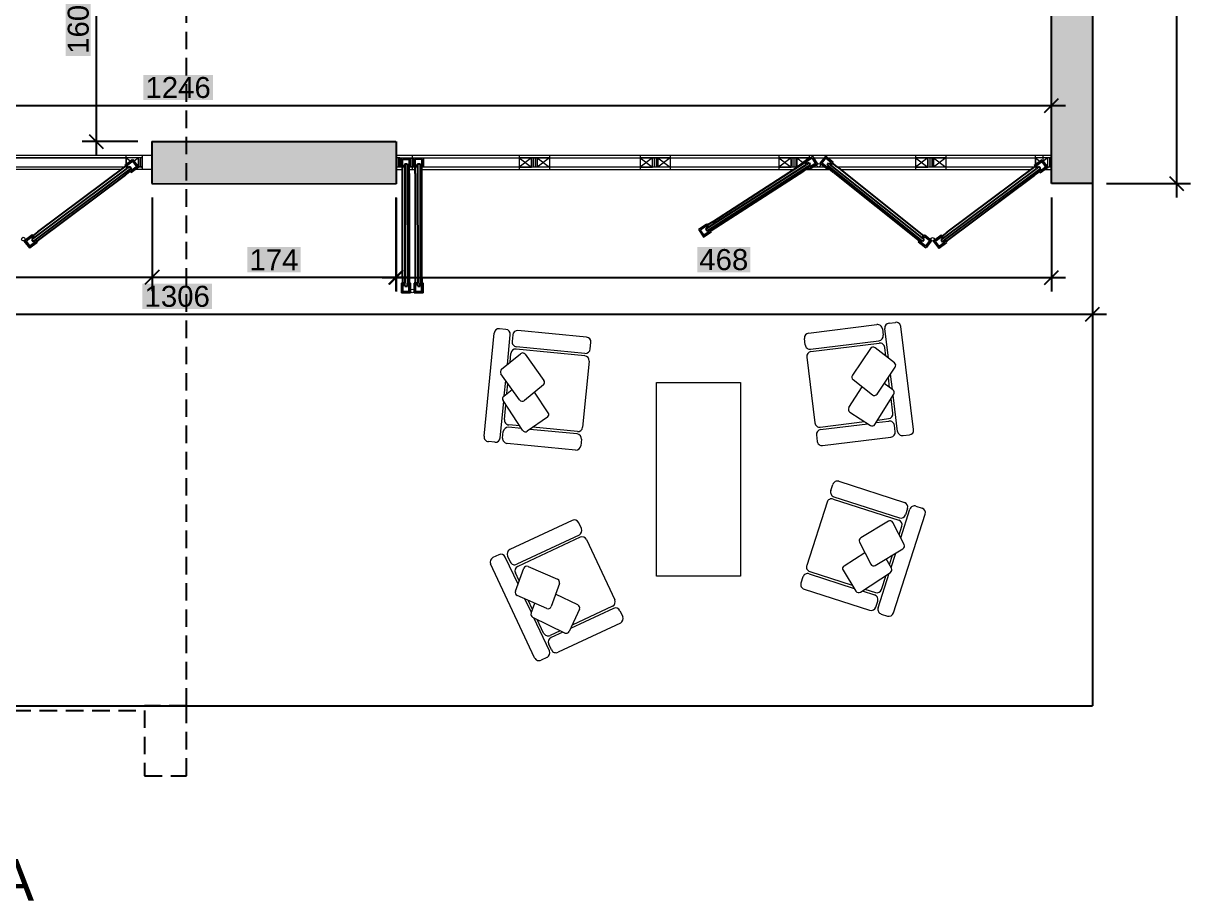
# Model space of a CAD drawing. Header units: millimetres. Extents: x 930 to 6336, y 2219 to 4338.
# Drawn here: x 1775 to 2608, y 2367 to 2993 of the extents above; entities that cross this region are included whole.
import ezdxf

# ---------------------------------------------------------------- set-up
doc = ezdxf.new("R2010")
doc.units = ezdxf.units.MM
doc.linetypes.add('HIDDEN', pattern=[0.375, 0.25, -0.125])
for name, color, linetype, lineweight in [('arredi', 5, 'Continuous', 18), ('QUOTE', 3, 'Continuous', 9), ('serramenti e scale', 4, 'Continuous', 18)]:
    doc.layers.add(name, color=color, linetype=linetype, lineweight=lineweight)
doc.layers.add('dettagli', color=6, linetype='Continuous')
doc.layers.add('muri sezionati', color=1, linetype='Continuous')
doc.styles.get("Standard").update_dxf_attribs({"font": 'arial.ttf'})
doc.dimstyles.new('ook', dxfattribs={"dimtxt": 15, "dimasz": 10, "dimexe": 10, "dimexo": 10, "dimgap": 5, "dimtad": 1, "dimtoh": 1, "dimdec": 0, "dimzin": 0, "dimdsep": 46, "dimtxsty": 'Standard', "dimblk": 'OBLIQUE', "dimcen": 0.09, "dimdle": 10, "dimclrt": 3, "dimadec": 0, "dimazin": 0, "dimtfac": 1, "dimtdec": 0, "dimtofl": 0, "dimtmove": 0, "dimatfit": 3, "dimldrblk": 'OBLIQUE', "dimfxl": 1, "dimtfill": 2, "dimtfillclr": 250, "dimtolj": 1, "dimtzin": 0, "dimarcsym": 0})

# ---------------------------------------------------------------- blocks, each defined once
blk = doc.blocks.new('_Oblique')
at = {"color": 0, "linetype": 'ByBlock', "lineweight": -2}
blk.add_line((-0.5, -0.5), (0.5, 0.5), dxfattribs=at)
blk = doc.blocks.new('*D31')
at = {"layer": 'Defpoints', "color": 0, "transparency": 16777216}
for p in [(2040.66, 2878.86), (2508.28, 2878.97), (2508.28, 2811.99)]:
    blk.add_point(p, dxfattribs=at)
at = {"layer": 'QUOTE', "color": 0, "lineweight": -2, "transparency": 16777216}
for p, q in [((2040.66, 2868.86), (2040.66, 2801.99)), ((2508.28, 2868.97), (2508.28, 2801.99)), ((2030.66, 2811.99), (2518.28, 2811.99))]:
    blk.add_line(p, q, dxfattribs=at)
at = {"layer": 'QUOTE', "color": 0, "lineweight": -2, "transparency": 16777216, "xscale": 10, "yscale": 10, "zscale": 10, "rotation": 180}
blk.add_blockref('_Oblique', (2040.66, 2811.99), dxfattribs=at)
at = {"layer": 'QUOTE', "color": 0, "lineweight": -2, "transparency": 16777216, "xscale": 10, "yscale": 10, "zscale": 10}
blk.add_blockref('_Oblique', (2508.28, 2811.99), dxfattribs=at)
at = {"layer": 'QUOTE', "color": 3, "transparency": 16777216, "insert": (2274.47, 2824.65), "char_height": 15, "attachment_point": 5, "bg_fill": 1, "box_fill_scale": 1.1, "bg_fill_color": 250, "bg_fill_transparency": 0}
blk.add_mtext('\\A1;468', dxfattribs=at)
blk = doc.blocks.new('*D10')
at = {"layer": 'Defpoints', "color": 0, "transparency": 16777216}
for p in [(1261.82, 2878.97), (1866.49, 2878.97), (1866.49, 2812.09)]:
    blk.add_point(p, dxfattribs=at)
at = {"layer": 'QUOTE', "color": 0, "lineweight": -2, "transparency": 16777216}
for p, q in [((1261.82, 2868.97), (1261.82, 2802.09)), ((1866.49, 2868.97), (1866.49, 2802.09)), ((1251.82, 2812.09), (1876.49, 2812.09))]:
    blk.add_line(p, q, dxfattribs=at)
at = {"layer": 'QUOTE', "color": 0, "lineweight": -2, "transparency": 16777216, "xscale": 10, "yscale": 10, "zscale": 10, "rotation": 180}
blk.add_blockref('_Oblique', (1261.82, 2812.09), dxfattribs=at)
at = {"layer": 'QUOTE', "color": 0, "lineweight": -2, "transparency": 16777216, "xscale": 10, "yscale": 10, "zscale": 10}
blk.add_blockref('_Oblique', (1866.49, 2812.09), dxfattribs=at)
at = {"layer": 'QUOTE', "color": 3, "transparency": 16777216, "insert": (1564.15, 2824.75), "char_height": 15, "attachment_point": 5, "bg_fill": 1, "box_fill_scale": 1.1, "bg_fill_color": 250, "bg_fill_transparency": 0}
blk.add_mtext('\\A1;605', dxfattribs=at)
blk = doc.blocks.new('*D11')
at = {"layer": 'Defpoints', "color": 0, "transparency": 16777216}
for p in [(1866.49, 2878.97), (2040.42, 2878.97), (2040.42, 2812.09)]:
    blk.add_point(p, dxfattribs=at)
at = {"layer": 'QUOTE', "color": 0, "lineweight": -2, "transparency": 16777216}
for p, q in [((1866.49, 2868.97), (1866.49, 2802.09)), ((2040.42, 2868.97), (2040.42, 2802.09)), ((1856.49, 2812.09), (2050.42, 2812.09))]:
    blk.add_line(p, q, dxfattribs=at)
at = {"layer": 'QUOTE', "color": 0, "lineweight": -2, "transparency": 16777216, "xscale": 10, "yscale": 10, "zscale": 10, "rotation": 180}
blk.add_blockref('_Oblique', (1866.49, 2812.09), dxfattribs=at)
at = {"layer": 'QUOTE', "color": 0, "lineweight": -2, "transparency": 16777216, "xscale": 10, "yscale": 10, "zscale": 10}
blk.add_blockref('_Oblique', (2040.42, 2812.09), dxfattribs=at)
at = {"layer": 'QUOTE', "color": 3, "transparency": 16777216, "insert": (1953.45, 2824.62), "char_height": 15, "attachment_point": 5, "bg_fill": 1, "box_fill_scale": 1.1, "bg_fill_color": 250, "bg_fill_transparency": 0}
blk.add_mtext('\\A1;174', dxfattribs=at)
blk = doc.blocks.new('*D38')
at = {"layer": 'Defpoints', "color": 0, "transparency": 16777216}
for p in [(2537.59, 3365.11), (2537.59, 2878.97), (2597.66, 2878.97)]:
    blk.add_point(p, dxfattribs=at)
at = {"layer": 'QUOTE', "color": 0, "lineweight": -2, "transparency": 16777216}
for p, q in [((2597.66, 3375.11), (2597.66, 2868.97)), ((2547.59, 3365.11), (2607.66, 3365.11)), ((2547.59, 2878.97), (2607.66, 2878.97))]:
    blk.add_line(p, q, dxfattribs=at)
at = {"layer": 'QUOTE', "color": 0, "lineweight": -2, "transparency": 16777216, "xscale": 10, "yscale": 10, "zscale": 10}
for p, rotation in [((2597.66, 3365.11), 90), ((2597.66, 2878.97), 270)]:
    blk.add_blockref('_Oblique', p, dxfattribs=dict(at, rotation=rotation))
at = {"layer": 'QUOTE', "color": 3, "transparency": 16777216, "insert": (2585, 3122.04), "char_height": 15, "attachment_point": 5, "rotation": 90, "bg_fill": 1, "box_fill_scale": 1.1, "bg_fill_color": 250, "bg_fill_transparency": 0}
blk.add_mtext('\\A1;486', dxfattribs=at)
blk = doc.blocks.new('*D40')
at = {"layer": 'Defpoints', "color": 0, "transparency": 16777216}
for p in [(1863.29, 3069.15), (1826.5, 2909.13), (1866.2, 2909.13)]:
    blk.add_point(p, dxfattribs=at)
at = {"layer": 'QUOTE', "color": 0, "lineweight": -2, "transparency": 16777216}
for p, q in [((1826.5, 3079.15), (1826.5, 2899.13)), ((1853.29, 3069.15), (1816.5, 3069.15)), ((1856.2, 2909.13), (1816.5, 2909.13))]:
    blk.add_line(p, q, dxfattribs=at)
at = {"layer": 'QUOTE', "color": 0, "lineweight": -2, "transparency": 16777216, "xscale": 10, "yscale": 10, "zscale": 10}
for p, rotation in [((1826.5, 3069.15), 90), ((1826.5, 2909.13), 270)]:
    blk.add_blockref('_Oblique', p, dxfattribs=dict(at, rotation=rotation))
at = {"layer": 'QUOTE', "color": 3, "transparency": 16777216, "insert": (1813.84, 2989.14), "char_height": 15, "attachment_point": 5, "rotation": 90, "bg_fill": 1, "box_fill_scale": 1.1, "bg_fill_color": 250, "bg_fill_transparency": 0}
blk.add_mtext('\\A1;160', dxfattribs=at)
blk = doc.blocks.new('*D42')
at = {"layer": 'Defpoints', "color": 0, "transparency": 16777216}
for p in [(1231.24, 2878.97), (2537.59, 2878.97), (2537.59, 2785.76)]:
    blk.add_point(p, dxfattribs=at)
at = {"layer": 'QUOTE', "color": 0, "lineweight": -2, "transparency": 16777216}
for p, q in [((1231.24, 2868.97), (1231.24, 2775.76)), ((2537.59, 2868.97), (2537.59, 2775.76)), ((1221.24, 2785.76), (2547.59, 2785.76))]:
    blk.add_line(p, q, dxfattribs=at)
at = {"layer": 'QUOTE', "color": 0, "lineweight": -2, "transparency": 16777216, "xscale": 10, "yscale": 10, "zscale": 10, "rotation": 180}
blk.add_blockref('_Oblique', (1231.24, 2785.76), dxfattribs=at)
at = {"layer": 'QUOTE', "color": 0, "lineweight": -2, "transparency": 16777216, "xscale": 10, "yscale": 10, "zscale": 10}
blk.add_blockref('_Oblique', (2537.59, 2785.76), dxfattribs=at)
at = {"layer": 'QUOTE', "color": 3, "transparency": 16777216, "insert": (1884.41, 2798.42), "char_height": 15, "attachment_point": 5, "bg_fill": 1, "box_fill_scale": 1.1, "bg_fill_color": 250, "bg_fill_transparency": 0}
blk.add_mtext('\\A1;1306', dxfattribs=at)
blk = doc.blocks.new('*D23')
at = {"layer": 'Defpoints', "color": 0, "transparency": 16777216}
for p in [(2508.28, 2934.88), (1261.82, 2900.65), (2508.28, 2899.3)]:
    blk.add_point(p, dxfattribs=at)
at = {"layer": 'QUOTE', "color": 0, "lineweight": -2, "transparency": 16777216}
for p, q in [((1261.82, 2910.65), (1261.82, 2944.88)), ((2508.28, 2909.3), (2508.28, 2944.88)), ((1251.82, 2934.88), (2518.28, 2934.88))]:
    blk.add_line(p, q, dxfattribs=at)
at = {"layer": 'QUOTE', "color": 0, "lineweight": -2, "transparency": 16777216, "xscale": 10, "yscale": 10, "zscale": 10, "rotation": 180}
blk.add_blockref('_Oblique', (1261.82, 2934.88), dxfattribs=at)
at = {"layer": 'QUOTE', "color": 0, "lineweight": -2, "transparency": 16777216, "xscale": 10, "yscale": 10, "zscale": 10}
blk.add_blockref('_Oblique', (2508.28, 2934.88), dxfattribs=at)
at = {"layer": 'QUOTE', "color": 3, "transparency": 16777216, "insert": (1885.05, 2947.53), "char_height": 15, "attachment_point": 5, "bg_fill": 1, "box_fill_scale": 1.1, "bg_fill_color": 250, "bg_fill_transparency": 0}
blk.add_mtext('\\A1;1246', dxfattribs=at)

msp = doc.modelspace()

# ---------------------------------------------------------------- hatches: boundary and pattern name
at = {"layer": 'muri sezionati'}
h = msp.add_hatch(color=256, dxfattribs=at)
h.dxf.hatch_style = 1
h.paths.add_polyline_path([(1261.82, 3565.89), (1565.29, 3565.89), (1757.33, 3565.89), (1757.33, 3595.72), (1231.24, 3595.72), (1231.24, 3309.6), (1241.67, 3309.6), (1241.67, 3309.6), (1251.27, 3309.6), (1261.82, 3309.6)])
h.paths.add_polyline_path([(1261.82, 3159.6), (1231.24, 3159.6), (1231.24, 2878.97), (1261.82, 2878.97), (1261.82, 2909.13)])
h.paths.add_polyline_path([(2537.62, 3595.52), (1891.12, 3595.71), (1891.12, 3565.89), (2208.22, 3565.89), (2389.72, 3566.36), (2406.72, 3566.4), (2409.72, 3566.41), (2409.72, 3565.89), (2508.28, 3565.89), (2508.28, 3514.24), (2518.13, 3514.24), (2518.13, 3515.11), (2527.73, 3515.11), (2537.59, 3514.24), (2537.59, 3514.94)])
h.paths.add_polyline_path([(1891.12, 3595.71), (1851.12, 3595.72), (1851.13, 3577.09), (1851.13, 3577.09), (1851.13, 3575.49), (1851.13, 3565.89), (1891.12, 3565.89)])
h.paths.add_polyline_path([(2537.59, 3365.11), (2518.23, 3365.11), (2518.23, 3365.11), (2527.83, 3365.11), (2527.83, 3367.61), (2518.23, 3367.61), (2518.23, 3365.11), (2527.83, 3365.11), (2527.83, 3365.11), (2518.23, 3365.11), (2508.28, 3365.11), (2508.28, 2878.97), (2537.59, 2878.97)])
h.paths.add_polyline_path([(2040.66, 2909.13), (1891.12, 2909.13), (1891.12, 2878.95), (2040.66, 2878.86)])
h.paths.add_polyline_path([(1891.12, 2909.13), (1866.2, 2909.13), (1866.2, 2878.97), (1891.12, 2878.95)])
h.paths.add_polyline_path([(2047.29, 3262.16), (1891.12, 3262.16), (1891.12, 3252.17), (2037.29, 3252.27), (2037.41, 3079.14), (1941.93, 3079.13), (1941.93, 3077.02), (2037.41, 3077.02), (2037.41, 3071.55), (1941.93, 3071.55), (1941.93, 3069.13), (2047.29, 3069.13)])
h.paths.add_polyline_path([(1873.33, 3202.15), (1873.29, 3202.15), (1873.29, 3252.15), (1873.29, 3252.16), (1891.12, 3252.17), (1891.12, 3262.16), (1863.29, 3262.16), (1863.29, 3252.16), (1863.29, 3069.15), (1878.06, 3069.15), (1878.06, 3079.15), (1873.42, 3079.15)])

# ---------------------------------------------------------------- linework, layer by layer
at = {"layer": 'arredi'}
for p, q in [((2118.98, 2774.89), (2114.37, 2775.34)), ((2335.01, 2772.22), (2383.78, 2778.28)), ((2387.65, 2775.27), (2388.22, 2770.68)), ((2392.01, 2754.28), (2389.37, 2775.48)), ((2392.39, 2779.35), (2396.98, 2779.92)), ((2409.98, 2703.47), (2400.85, 2776.91)), ((2103.41, 2698.56), (2110.58, 2772.22)), ((2120.02, 2749.84), (2122.09, 2771.1)), ((2123.82, 2770.93), (2123.37, 2766.33)), ((2176.52, 2769.29), (2127.61, 2774.05)), ((2332.57, 2763.76), (2332, 2768.35)), ((2336.44, 2760.74), (2385.21, 2766.81)), ((2115.83, 2746.4), (2129.41, 2757.54)), ((2121.92, 2751.39), (2122.53, 2757.7)), ((2175.23, 2756.05), (2126.32, 2760.82)), ((2175.4, 2757.78), (2126.49, 2762.54)), ((2179.19, 2760.9), (2179.64, 2765.5)), ((2336.65, 2759.02), (2385.42, 2765.08)), ((2379.08, 2761.19), (2366.22, 2742.16)), ((2396.29, 2750.95), (2382.42, 2761.73)), ((2390.08, 2755.78), (2389.29, 2762.07)), ((2132.76, 2757.1), (2146.13, 2738.41)), ((2178.35, 2752.27), (2173.76, 2705.08)), ((2333.64, 2755.15), (2339.49, 2708.1)), ((2128.79, 2724.5), (2115.42, 2743.27)), ((2383.92, 2728.72), (2396.79, 2747.84)), ((2394.78, 2732.04), (2393.43, 2742.85)), ((2117.85, 2727.53), (2118.91, 2738.37)), ((2119.74, 2729.03), (2120.44, 2736.22)), ((2145.72, 2735.28), (2132.15, 2724.06)), ((2363.78, 2719.03), (2373.22, 2733.94)), ((2366.71, 2739.04), (2380.58, 2728.19)), ((2395.19, 2731.73), (2389.05, 2736.33)), ((2392.85, 2733.48), (2391.96, 2740.66)), ((2130.93, 2702.85), (2116.95, 2724.13)), ((2117.45, 2727.21), (2123.46, 2731.98)), ((2149.18, 2715.35), (2139.35, 2730.01)), ((2382.36, 2707.01), (2395.77, 2728.66)), ((2395.14, 2715.02), (2393.84, 2725.54)), ((2398.51, 2702.04), (2395.29, 2727.89)), ((2114.92, 2697.44), (2117.45, 2723.37)), ((2117.94, 2710.51), (2118.96, 2721.06)), ((2364.47, 2715.85), (2379.13, 2706.29)), ((2148.57, 2712.16), (2134.18, 2702.21)), ((2343.36, 2705.09), (2374.96, 2709.02)), ((2343.58, 2703.37), (2377.21, 2707.55)), ((2383.15, 2708.29), (2392.34, 2709.43)), ((2384.32, 2710.18), (2392.13, 2711.15)), ((2116.65, 2697.28), (2117.1, 2701.88)), ((2130.11, 2704.1), (2120.89, 2705)), ((2128.88, 2705.96), (2121.05, 2706.72)), ((2169.8, 2700.24), (2136.07, 2703.52)), ((2169.97, 2701.96), (2138.28, 2705.05)), ((2340.56, 2699.5), (2341.13, 2694.91)), ((2396.79, 2701.83), (2396.21, 2706.42)), ((2402.38, 2699.03), (2406.97, 2699.6)), ((2111.13, 2694.33), (2106.53, 2694.78)), ((2168.68, 2688.73), (2119.77, 2693.49)), ((2172.92, 2696.45), (2172.47, 2691.84)), ((2345, 2691.89), (2393.77, 2697.96)), ((2356.6, 2666.41), (2403.38, 2651.35)), ((2350.82, 2659.77), (2352.24, 2664.17)), ((2348.16, 2651.51), (2333.63, 2606.39)), ((2352.53, 2653.75), (2399.31, 2638.69)), ((2353.06, 2655.4), (2399.84, 2640.35)), ((2395.6, 2572.47), (2418.28, 2642.91)), ((2400.73, 2626.12), (2407.27, 2646.46)), ((2405.62, 2646.99), (2404.2, 2642.58)), ((2411.64, 2648.7), (2416.04, 2647.28)), ((2166.31, 2638.5), (2121.81, 2617.64)), ((2172.88, 2632.64), (2170.92, 2636.83)), ((2391.92, 2637.84), (2372.23, 2626)), ((2403.21, 2621.3), (2395.17, 2636.92)), ((2399.6, 2628.3), (2401.55, 2634.33)), ((2171.22, 2628.03), (2126.72, 2607.17)), ((2171.95, 2626.46), (2127.45, 2605.6)), ((2176.57, 2624.79), (2196.69, 2581.86)), ((2371.36, 2622.97), (2379.36, 2607.28)), ((2382.61, 2606.35), (2402.34, 2618.26)), ((2113.96, 2613.96), (2109.77, 2611.99)), ((2127.64, 2592.94), (2118.57, 2612.29)), ((2120.14, 2613.02), (2122.1, 2608.84)), ((2360.27, 2606.05), (2375.12, 2615.6)), ((2394.1, 2604.33), (2390.47, 2611.09)), ((2392.72, 2606.91), (2394.93, 2613.79)), ((2393.86, 2604.79), (2397.2, 2615.15)), ((2139.51, 2540.37), (2108.1, 2607.38)), ((2125.79, 2587.85), (2131.79, 2604.36)), ((2128.48, 2595.24), (2125.79, 2600.98)), ((2134.89, 2605.68), (2155.92, 2596.43)), ((2335.34, 2600.37), (2367.6, 2589.98)), ((2335.87, 2602.02), (2366.18, 2592.26)), ((2359.56, 2602.88), (2368.82, 2588.03)), ((2372.05, 2587.33), (2393.34, 2601.31)), ((2384.6, 2576.01), (2392.58, 2600.81)), ((2387.02, 2589.2), (2390.27, 2599.29)), ((2157.17, 2593.53), (2151.22, 2576.96)), ((2330.98, 2598.13), (2329.56, 2593.73)), ((2148.11, 2575.62), (2127.03, 2584.94)), ((2137.15, 2572.65), (2132.53, 2582.51)), ((2170.31, 2578.16), (2154.37, 2585.75)), ((2331.8, 2589.36), (2378.58, 2574.3)), ((2373.3, 2588.15), (2382.12, 2585.31)), ((2375.17, 2589.37), (2382.65, 2586.96)), ((2138.01, 2574.9), (2134.94, 2581.44)), ((2136.97, 2572.17), (2139.71, 2579.34)), ((2171.42, 2575.1), (2164.11, 2559.2)), ((2195.76, 2575.68), (2165.07, 2561.29)), ((2195.02, 2577.25), (2166.19, 2563.73)), ((2382.94, 2576.54), (2384.36, 2580.94)), ((2160.99, 2558.09), (2138.11, 2569.27)), ((2149.98, 2545.28), (2138.92, 2568.87)), ((2145.91, 2558.06), (2141.41, 2567.66)), ((2200.37, 2574.01), (2202.33, 2569.82)), ((2386.83, 2571.65), (2391.24, 2570.23)), ((2157.64, 2559.73), (2150.52, 2556.39)), ((2159.65, 2558.75), (2151.26, 2554.82)), ((2200.66, 2565.21), (2156.17, 2544.35)), ((2151.55, 2546.02), (2149.59, 2550.2)), ((2148.31, 2540.67), (2144.13, 2538.7))]:
    msp.add_line(p, q, dxfattribs=at)
msp.add_lwpolyline([(2226.57, 2737.09), (2286.42, 2737.09), (2286.42, 2598.68), (2226.57, 2598.68)], close=True, dxfattribs=at)
for centre, radius, start, end in [((2114.04, 2771.89), 3.47, 84.44016, 174.44016), ((2118.64, 2771.44), 3.47, 354.44016, 84.44016), ((2384.21, 2774.84), 3.47, 7.08808, 97.08808), ((2392.82, 2775.91), 3.47, 97.08808, 187.08808), ((2397.41, 2776.48), 3.47, 7.08808, 97.08808), ((2126.82, 2765.99), 3.47, 174.44016, 264.44016), ((2127.27, 2770.6), 3.47, 84.44016, 174.44016), ((2176.18, 2765.84), 3.47, 354.44016, 84.44016), ((2335.44, 2768.77), 3.47, 97.08808, 187.08808), ((2384.78, 2770.25), 3.47, 277.08808, 7.08808), ((2125.98, 2757.36), 3.47, 84.44016, 174.44016), ((2130.88, 2755.75), 2.31, 35.57495, 129.3579), ((2175.74, 2761.23), 3.47, 264.44016, 354.44016), ((2336.01, 2764.18), 3.47, 187.08808, 277.08808), ((2337.08, 2755.58), 3.47, 97.08808, 187.08808), ((2381, 2759.9), 2.31, 52.17033, 145.95329), ((2385.85, 2761.64), 3.47, 7.08808, 97.08808), ((2174.9, 2752.6), 3.47, 354.44016, 84.44016), ((2394.87, 2749.13), 2.31, 326.05305, 52.17033), ((2117.3, 2744.61), 2.31, 129.3579, 215.47519), ((2368.14, 2740.86), 2.31, 145.95329, 231.94063), ((2144.25, 2737.06), 2.31, 309.58761, 35.57495), ((2118.88, 2725.4), 2.31, 128.3668, 213.29507), ((2130.68, 2725.84), 2.31, 215.47519, 309.58761), ((2382, 2730.01), 2.31, 231.94063, 326.05305), ((2393.8, 2729.88), 2.31, 328.23317, 53.16144), ((2365.74, 2717.79), 2.31, 147.6758, 236.89075), ((2121.39, 2710.18), 3.47, 174.44016, 264.44016), ((2147.26, 2714.06), 2.31, 304.63749, 33.85244), ((2342.93, 2708.53), 3.47, 187.08808, 277.08808), ((2391.7, 2714.59), 3.47, 277.08808, 7.08808), ((2392.77, 2705.99), 3.47, 7.08808, 97.08808), ((2120.55, 2701.54), 3.47, 84.44016, 174.44016), ((2132.86, 2704.12), 2.31, 213.29507, 304.63749), ((2169.46, 2696.78), 3.47, 354.44016, 84.44016), ((2170.3, 2705.41), 3.47, 264.44016, 354.44016), ((2344, 2699.92), 3.47, 97.08808, 187.08808), ((2380.4, 2708.23), 2.31, 236.89075, 328.23317), ((2393.34, 2701.4), 3.47, 277.08808, 7.08808), ((2401.95, 2702.47), 3.47, 187.08808, 277.08808), ((2406.54, 2703.04), 3.47, 277.08808, 7.08808), ((2106.87, 2698.23), 3.47, 174.44016, 264.44016), ((2111.47, 2697.78), 3.47, 264.44016, 354.44016), ((2120.1, 2696.94), 3.47, 174.44016, 264.44016), ((2169.01, 2692.18), 3.47, 264.44016, 354.44016), ((2344.57, 2695.33), 3.47, 187.08808, 277.08808), ((2355.54, 2663.11), 3.47, 72.15619, 162.15619), ((2354.12, 2658.71), 3.47, 162.15619, 252.15619), ((2351.46, 2650.45), 3.47, 72.15619, 162.15619), ((2402.32, 2648.05), 3.47, 342.15619, 72.15619), ((2400.9, 2643.65), 3.47, 252.15619, 342.15619), ((2410.57, 2645.39), 3.47, 72.15619, 162.15619), ((2414.98, 2643.98), 3.47, 342.15619, 72.15619), ((2167.78, 2635.36), 3.47, 25.11558, 115.11558), ((2169.74, 2631.17), 3.47, 295.11558, 25.11558), ((2393.11, 2635.86), 2.31, 27.23845, 121.0214), ((2398.24, 2635.39), 3.47, 342.15619, 72.15619), ((2173.42, 2623.31), 3.47, 25.11558, 115.11558), ((2373.42, 2624.02), 2.31, 121.0214, 207.00875), ((2123.28, 2614.5), 3.47, 115.11558, 205.11558), ((2401.15, 2620.24), 2.31, 301.12117, 27.23845), ((2111.24, 2608.85), 3.47, 115.11558, 205.11558), ((2115.43, 2610.82), 3.47, 25.11558, 115.11558), ((2125.25, 2610.31), 3.47, 205.11558, 295.11558), ((2128.93, 2602.46), 3.47, 115.11558, 205.11558), ((2133.96, 2603.57), 2.31, 66.25037, 160.03332), ((2334.28, 2597.07), 3.47, 72.15619, 162.15619), ((2336.94, 2605.32), 3.47, 162.15619, 252.15619), ((2361.52, 2604.11), 2.31, 122.74391, 211.95886), ((2381.42, 2608.33), 2.31, 207.00875, 301.12117), ((2392.07, 2603.24), 2.31, 303.30129, 28.22955), ((2154.99, 2594.31), 2.31, 340.26302, 66.25037), ((2332.86, 2592.66), 3.47, 162.15619, 252.15619), ((2127.96, 2587.06), 2.31, 160.03332, 246.1506), ((2370.78, 2589.26), 2.31, 211.95886, 303.30129), ((2381.06, 2582.01), 3.47, 342.15619, 72.15619), ((2383.72, 2590.26), 3.47, 252.15619, 342.15619), ((2149.04, 2577.74), 2.31, 246.1506, 340.26302), ((2169.32, 2576.07), 2.31, 335.3129, 64.52786), ((2193.55, 2580.39), 3.47, 295.11558, 25.11558), ((2197.23, 2572.53), 3.47, 25.11558, 115.11558), ((2379.64, 2577.61), 3.47, 252.15619, 342.15619), ((2387.9, 2574.95), 3.47, 162.15619, 252.15619), ((2139.13, 2571.34), 2.31, 159.04222, 243.97048), ((2199.19, 2568.35), 3.47, 295.11558, 25.11558), ((2392.3, 2573.53), 3.47, 252.15619, 342.15619), ((2149.05, 2559.53), 3.47, 205.11558, 295.11558), ((2162.01, 2560.17), 2.31, 243.97048, 335.3129), ((2152.73, 2551.68), 3.47, 115.11558, 205.11558), ((2146.84, 2543.81), 3.47, 295.11558, 25.11558), ((2154.69, 2547.49), 3.47, 205.11558, 295.11558), ((2142.65, 2541.84), 3.47, 205.11558, 295.11558)]:
    msp.add_arc(centre, radius, start, end, dxfattribs=at)
at = {"layer": 'dettagli', "linetype": 'HIDDEN', "ltscale": 50}
for p, q in [((1891.12, 2506.2), (1891.12, 3746.4)), ((1261.24, 2502.77), (1861.12, 2502.77))]:
    msp.add_line(p, q, dxfattribs=at)
msp.add_lwpolyline([(1861.12, 2502.77), (1861.12, 2456.2), (1891.12, 2456.2), (1891.12, 2506.2), (1861.12, 2506.2)], dxfattribs=at)
at = {"layer": 'muri sezionati'}
for p, q in [((2508.28, 2878.97), (2508.28, 3365.11)), ((1866.2, 2909.13), (2040.42, 2909.13)), ((1866.2, 2909.13), (1866.2, 2878.97)), ((2040.66, 2909.03), (2040.66, 2878.86)), ((1866.2, 2878.97), (2040.66, 2878.86)), ((2537.59, 2878.97), (2508.28, 2878.97)), ((2537.59, 2878.97), (2537.59, 2506.2)), ((1231.12, 2506.2), (2537.59, 2506.2)), ((2537.59, 2506.2), (2537.59, 2506.2))]:
    msp.add_line(p, q, dxfattribs=at)
msp.add_lwpolyline([(2508.28, 3365.11), (2537.59, 3365.11), (2537.59, 2878.97)], dxfattribs=at)
at = {"layer": 'serramenti e scale'}
for p, q in [((1261.82, 2899.42), (1866.2, 2899.42)), ((1847.9, 2892.45), (1847.9, 2899.42)), ((1859.36, 2899.42), (1859.36, 2888.95)), ((1699.81, 2897.42), (1847.9, 2897.42)), ((1847.9, 2897.42), (1699.81, 2897.42)), ((1706.65, 2890.95), (1847.21, 2890.95)), ((1859.36, 2897.42), (1847.9, 2897.42)), ((1847.9, 2897.42), (1851.26, 2894.96)), ((1856.72, 2897.42), (1853.6, 2895.13)), ((1856.72, 2896.4), (1856.72, 2891.8)), ((1859.36, 2890.95), (1856.72, 2890.95)), ((1856.72, 2890.95), (1856.72, 2890.95)), ((1856.72, 2890.95), (1859.36, 2890.95)), ((1857.96, 2897.42), (1857.96, 2890.95)), ((1859.36, 2890.16), (1859.36, 2898.21)), ((1859.36, 2897.42), (1859.36, 2890.95)), ((2052.12, 2897.3), (2335.87, 2897.3)), ((2054.25, 2890.83), (2052.12, 2890.83)), ((2054.26, 2896.48), (2058.99, 2896.48)), ((2327.25, 2890.83), (2058.97, 2890.83)), ((2332.08, 2894.86), (2337.86, 2898.57)), ((2335.84, 2890.62), (2335.14, 2891.71)), ((2337.49, 2897.3), (2337.64, 2897.3)), ((2346.46, 2890.83), (2337.78, 2890.83)), ((2338.67, 2897.3), (2346.17, 2897.3)), ((2347.29, 2897.3), (2347.33, 2897.3)), ((2348.73, 2897.3), (2496.82, 2897.3)), ((2349.94, 2890.83), (2349.79, 2890.83)), ((2496.13, 2890.83), (2355.57, 2890.83)), ((2505.64, 2897.3), (2502.52, 2895.01)), ((1844.54, 2888.95), (1709.15, 2888.95)), ((1866.2, 2888.95), (1854.04, 2888.95)), ((2256.4, 2846.31), (2259.9, 2840.86))]:
    msp.add_line(p, q, dxfattribs=at)
at = {"layer": 'serramenti e scale', "linetype": 'Continuous'}
for p, q in [((2040.66, 2899.3), (2508.28, 2899.3)), ((2052.12, 2899.3), (2052.12, 2888.83)), ((2128.49, 2899.3), (2128.49, 2888.83)), ((2150, 2899.3), (2150, 2888.83)), ((2214.77, 2899.3), (2214.77, 2888.83)), ((2236.28, 2899.3), (2236.28, 2888.83)), ((2313.81, 2899.3), (2313.81, 2888.83)), ((2335.33, 2899.3), (2335.33, 2896.95)), ((2411.4, 2899.3), (2411.4, 2888.83)), ((2432.91, 2899.3), (2432.91, 2888.83)), ((2496.82, 2892.32), (2496.82, 2899.3)), ((2502.21, 2899.19), (2502.21, 2895.42)), ((2043.3, 2897.3), (2040.66, 2897.3)), ((2045.15, 2890.83), (2040.66, 2890.83)), ((2042.07, 2897.3), (2042.07, 2890.83)), ((2043.3, 2897.3), (2044.29, 2896.58)), ((2043.3, 2896.27), (2043.3, 2891.67)), ((2044.29, 2891.55), (2043.3, 2890.83)), ((2052.12, 2890.83), (2049.87, 2890.83)), ((2052.12, 2897.3), (2050.76, 2896.3)), ((2050.77, 2891.82), (2052.12, 2890.83)), ((2150, 2897.3), (2128.49, 2897.3)), ((2137.3, 2897.3), (2128.49, 2890.83)), ((2128.49, 2897.3), (2137.3, 2890.83)), ((2150, 2890.83), (2128.49, 2890.83)), ((2137.3, 2896.27), (2137.3, 2891.67)), ((2138.54, 2897.3), (2138.54, 2890.83)), ((2139.95, 2897.3), (2139.95, 2890.83)), ((2141.18, 2897.3), (2150, 2890.83)), ((2150, 2897.3), (2141.18, 2890.83)), ((2141.18, 2896.27), (2141.18, 2891.67)), ((2236.28, 2897.3), (2214.77, 2897.3)), ((2223.59, 2897.3), (2214.77, 2890.83)), ((2214.77, 2897.3), (2223.59, 2890.83)), ((2236.28, 2890.83), (2214.77, 2890.83)), ((2224.82, 2897.3), (2224.82, 2890.83)), ((2226.23, 2897.3), (2226.23, 2890.83)), ((2227.47, 2897.3), (2236.28, 2890.83)), ((2236.28, 2897.3), (2227.47, 2890.83)), ((2227.47, 2896.27), (2227.47, 2891.67)), ((2335.33, 2897.3), (2313.81, 2897.3)), ((2322.63, 2897.3), (2313.81, 2890.83)), ((2313.81, 2897.3), (2322.63, 2890.83)), ((2327.25, 2890.83), (2313.81, 2890.83)), ((2322.63, 2896.27), (2322.63, 2891.67)), ((2323.87, 2897.3), (2323.87, 2890.83)), ((2325.27, 2897.3), (2325.27, 2890.83)), ((2326.51, 2897.3), (2331.56, 2893.59)), ((2335.33, 2897.3), (2326.51, 2890.83)), ((2326.51, 2896.27), (2326.51, 2891.67)), ((2432.91, 2897.3), (2411.4, 2897.3)), ((2420.21, 2897.3), (2411.4, 2890.83)), ((2411.4, 2897.3), (2420.21, 2890.83)), ((2432.91, 2890.83), (2411.4, 2890.83)), ((2420.21, 2896.27), (2420.21, 2891.67)), ((2421.45, 2897.3), (2421.45, 2890.83)), ((2422.85, 2897.3), (2422.85, 2890.83)), ((2424.09, 2897.3), (2432.91, 2890.83)), ((2432.91, 2897.3), (2424.09, 2890.83)), ((2424.09, 2896.27), (2424.09, 2891.67)), ((2508.28, 2897.3), (2496.82, 2897.3)), ((2496.82, 2897.3), (2500.18, 2894.83)), ((2502.21, 2897.19), (2502.21, 2895.42)), ((2505.64, 2897.3), (2502.52, 2895.01)), ((2508.28, 2890.83), (2505.64, 2890.83)), ((2506.88, 2897.3), (2506.88, 2890.83)), ((2045.15, 2888.83), (2040.66, 2888.83)), ((2054.25, 2888.83), (2049.87, 2888.83)), ((2324.14, 2888.83), (2058.97, 2888.83)), ((2350.52, 2888.83), (2332.87, 2888.83)), ((2493.46, 2888.83), (2358.07, 2888.83)), ((2508.28, 2888.83), (2502.96, 2888.83))]:
    msp.add_line(p, q, dxfattribs=at)
at = {"layer": 'serramenti e scale', "linetype": 'Continuous', "lineweight": -2, "ltscale": 0.1}
for p, q in [((1785.05, 2844.46), (1847.82, 2891.4)), ((2045.15, 2812.23), (2045.15, 2890.93)), ((2049.87, 2886.26), (2049.87, 2890.94)), ((2054.25, 2886.31), (2054.25, 2890.94)), ((2058.96, 2812.28), (2058.97, 2890.94)), ((2266.58, 2851.81), (2332.5, 2894.2)), ((2355.43, 2890.93), (2352.04, 2893.65)), ((2355.43, 2890.93), (2416.93, 2841.81)), ((2433.97, 2844.33), (2496.74, 2891.28)), ((1847.16, 2885.02), (1784.14, 2837.88)), ((1847.16, 2885.02), (1850.64, 2887.62)), ((2049.87, 2886.26), (2049.87, 2807.89)), ((2054.25, 2886.31), (2054.24, 2807.93)), ((2331.4, 2887.88), (2265.2, 2845.32)), ((2331.4, 2887.88), (2335.05, 2890.23)), ((2352.49, 2887.25), (2349.1, 2889.96)), ((2352.49, 2887.25), (2413.98, 2838.12)), ((2496.08, 2884.9), (2433.06, 2837.75)), ((2496.08, 2884.9), (2499.56, 2887.49)), ((2266.58, 2851.81), (2262.65, 2849.29)), ((1785.05, 2844.46), (1781.31, 2841.66)), ((2433.97, 2844.33), (2430.23, 2841.54)), ((2045.15, 2812.23), (2045.15, 2807.88)), ((2058.96, 2812.28), (2058.97, 2807.94))]:
    msp.add_line(p, q, dxfattribs=at)
at = {"layer": 'serramenti e scale', "linetype": 'Continuous', "lineweight": -2}
for p, q in [((1847.35, 2892.03), (1852.85, 2896.14)), ((1848.9, 2889.95), (1847.35, 2892.03)), ((1848.57, 2891.86), (1852.67, 2894.92)), ((1849.6, 2890.47), (1848.57, 2891.86)), ((1850.64, 2891.25), (1848.9, 2889.95)), ((1850.64, 2891.25), (1851.67, 2889.88)), ((1856.72, 2890.95), (1851.22, 2886.84)), ((1855.5, 2891.13), (1851.4, 2888.06)), ((1852.67, 2894.92), (1855.5, 2891.13)), ((1852.85, 2896.14), (1856.72, 2890.95)), ((2044.29, 2890.93), (2044.29, 2897.3)), ((2046.89, 2890.93), (2044.29, 2890.93)), ((2045.16, 2891.8), (2045.16, 2896.43)), ((2045.16, 2896.43), (2049.89, 2896.43)), ((2046.89, 2891.8), (2045.16, 2891.8)), ((2046.89, 2893.11), (2046.89, 2890.93)), ((2046.89, 2893.11), (2048.6, 2893.11)), ((2046.89, 2890.93), (2046.96, 2807.88)), ((2048.6, 2893.11), (2048.6, 2890.93)), ((2049.9, 2891.81), (2048.6, 2891.81)), ((2050.77, 2890.94), (2048.6, 2890.93)), ((2048.6, 2890.93), (2048.67, 2807.89)), ((2049.89, 2896.43), (2049.9, 2891.81)), ((2050.76, 2897.3), (2050.77, 2890.94)), ((2053.39, 2890.94), (2053.38, 2897.3)), ((2055.99, 2890.94), (2053.39, 2890.94)), ((2054.26, 2891.85), (2054.26, 2896.48)), ((2055.99, 2891.85), (2054.26, 2891.85)), ((2055.98, 2893.16), (2055.99, 2890.98)), ((2055.98, 2893.16), (2057.7, 2893.16)), ((2055.99, 2890.98), (2056.06, 2807.93)), ((2057.7, 2893.16), (2057.7, 2890.98)), ((2058.99, 2891.86), (2057.7, 2891.86)), ((2057.7, 2890.98), (2057.77, 2807.94)), ((2059.87, 2890.94), (2057.7, 2890.94)), ((2058.99, 2896.48), (2058.99, 2891.86)), ((2059.86, 2897.3), (2059.87, 2890.94)), ((2263.58, 2847.83), (2333.48, 2892.68)), ((2264.51, 2846.39), (2334.41, 2891.24)), ((2333.48, 2892.68), (2332.08, 2894.86)), ((2333.28, 2894.6), (2337.59, 2897.37)), ((2334.21, 2893.15), (2333.28, 2894.6)), ((2335.31, 2893.85), (2333.48, 2892.68)), ((2336.24, 2892.41), (2334.41, 2891.24)), ((2335.58, 2889.41), (2334.41, 2891.24)), ((2335.31, 2893.85), (2336.24, 2892.41)), ((2341.35, 2893.12), (2335.58, 2889.41)), ((2340.15, 2893.38), (2335.84, 2890.62)), ((2337.59, 2897.37), (2340.15, 2893.38)), ((2343.13, 2893.48), (2348.5, 2889.2)), ((2347.3, 2897.32), (2344.35, 2893.62)), ((2344.35, 2893.62), (2348.36, 2890.43)), ((2352.53, 2894.26), (2347.17, 2898.54)), ((2351.31, 2894.13), (2347.3, 2897.32)), ((2349.21, 2893.59), (2348.15, 2892.25)), ((2348.15, 2892.25), (2349.85, 2890.9)), ((2348.36, 2890.43), (2349.17, 2891.44)), ((2348.5, 2889.2), (2349.85, 2890.9)), ((2349.21, 2893.59), (2350.91, 2892.23)), ((2414.78, 2839.12), (2349.85, 2890.9)), ((2350.23, 2892.78), (2351.31, 2894.13)), ((2350.91, 2892.23), (2352.53, 2894.26)), ((2415.85, 2840.46), (2350.91, 2892.23)), ((2496.27, 2891.91), (2501.77, 2896.01)), ((2497.82, 2889.83), (2496.27, 2891.91)), ((2497.49, 2891.73), (2501.59, 2894.8)), ((2498.52, 2890.35), (2497.49, 2891.73)), ((2499.56, 2891.13), (2497.82, 2889.83)), ((2499.56, 2891.13), (2500.59, 2889.76)), ((2505.64, 2890.83), (2500.14, 2886.72)), ((2504.42, 2891), (2500.32, 2887.94)), ((2501.59, 2894.8), (2504.42, 2891)), ((2501.77, 2896.01), (2505.64, 2890.83)), ((1782.35, 2840.27), (1848.9, 2889.95)), ((1783.37, 2838.9), (1849.92, 2888.58)), ((1851.67, 2889.88), (1849.92, 2888.58)), ((1851.22, 2886.84), (1849.92, 2888.58)), ((1851.4, 2888.06), (1850.62, 2889.1)), ((2431.27, 2840.14), (2497.82, 2889.83)), ((2432.29, 2838.77), (2498.84, 2888.46)), ((2500.59, 2889.76), (2498.84, 2888.46)), ((2500.14, 2886.72), (2498.84, 2888.46)), ((2500.32, 2887.94), (2499.54, 2888.98)), ((2262.18, 2850.01), (2256.4, 2846.31)), ((2263.58, 2847.83), (2262.18, 2850.01)), ((1780.8, 2842.35), (1775.29, 2838.24)), ((1780.62, 2841.13), (1776.51, 2838.07)), ((1781.65, 2839.75), (1780.62, 2841.13)), ((1782.35, 2840.27), (1780.8, 2842.35)), ((2261.92, 2848.81), (2257.61, 2846.04)), ((2257.61, 2846.04), (2260.16, 2842.06)), ((2259.9, 2840.86), (2265.68, 2844.56)), ((2260.16, 2842.06), (2264.48, 2844.83)), ((2261.75, 2846.65), (2263.58, 2847.83)), ((2261.75, 2846.65), (2262.68, 2845.21)), ((2262.85, 2847.36), (2261.92, 2848.81)), ((2262.68, 2845.21), (2264.51, 2846.39)), ((2264.48, 2844.83), (2263.77, 2845.92)), ((2265.68, 2844.56), (2264.51, 2846.39)), ((2415.85, 2840.46), (2417.46, 2842.49)), ((2416.53, 2839.91), (2417.6, 2841.26)), ((2417.46, 2842.49), (2422.83, 2838.2)), ((2417.6, 2841.26), (2421.61, 2838.07)), ((2429.72, 2842.23), (2424.22, 2838.12)), ((2429.54, 2841.01), (2425.43, 2837.94)), ((2430.57, 2839.62), (2429.54, 2841.01)), ((2431.27, 2840.14), (2429.72, 2842.23)), ((1775.29, 2838.24), (1779.17, 2833.06)), ((1776.51, 2838.07), (1779.35, 2834.27)), ((1779.17, 2833.06), (1784.67, 2837.16)), ((1779.35, 2834.27), (1783.45, 2837.34)), ((1780.61, 2838.97), (1782.35, 2840.27)), ((1780.61, 2838.97), (1781.63, 2837.6)), ((1781.63, 2837.6), (1783.37, 2838.9)), ((1783.45, 2837.34), (1782.68, 2838.38)), ((1784.67, 2837.16), (1783.37, 2838.9)), ((2413.43, 2837.42), (2414.78, 2839.12)), ((2418.79, 2833.14), (2413.43, 2837.42)), ((2414.65, 2837.56), (2415.46, 2838.57)), ((2418.66, 2834.37), (2414.65, 2837.56)), ((2416.48, 2837.76), (2414.78, 2839.12)), ((2417.55, 2839.1), (2415.85, 2840.46)), ((2417.55, 2839.1), (2416.48, 2837.76)), ((2421.61, 2838.07), (2418.66, 2834.37)), ((2422.83, 2838.2), (2418.79, 2833.14)), ((2424.22, 2838.12), (2428.09, 2832.93)), ((2425.43, 2837.94), (2428.27, 2834.15)), ((2428.09, 2832.93), (2433.59, 2837.04)), ((2428.27, 2834.15), (2432.37, 2837.21)), ((2429.53, 2838.84), (2431.27, 2840.14)), ((2429.53, 2838.84), (2430.55, 2837.47)), ((2430.55, 2837.47), (2432.29, 2838.77)), ((2432.37, 2837.21), (2431.6, 2838.25)), ((2433.59, 2837.04), (2432.29, 2838.77)), ((2046.96, 2807.88), (2044.36, 2807.88)), ((2044.36, 2807.88), (2044.37, 2801.02)), ((2046.96, 2805.71), (2046.96, 2807.88)), ((2048.67, 2805.71), (2048.67, 2807.89)), ((2050.84, 2807.89), (2048.67, 2807.89)), ((2050.84, 2801.02), (2050.84, 2807.89)), ((2056.06, 2807.93), (2053.46, 2807.93)), ((2053.46, 2807.93), (2053.46, 2801.07)), ((2056.06, 2805.76), (2056.06, 2807.93)), ((2057.77, 2805.76), (2057.77, 2807.94)), ((2059.93, 2807.94), (2057.77, 2807.94)), ((2059.94, 2801.07), (2059.93, 2807.94)), ((2046.96, 2807.01), (2045.23, 2807.01)), ((2045.23, 2807.01), (2045.24, 2801.89)), ((2045.24, 2801.89), (2049.97, 2801.89)), ((2046.96, 2805.71), (2048.67, 2805.71)), ((2049.97, 2807.02), (2048.67, 2807.01)), ((2049.97, 2801.89), (2049.97, 2807.02)), ((2056.06, 2807.06), (2054.33, 2807.06)), ((2054.33, 2807.06), (2054.33, 2801.94)), ((2054.33, 2801.94), (2059.07, 2801.94)), ((2056.06, 2805.76), (2057.77, 2805.76)), ((2059.06, 2807.07), (2057.77, 2807.06)), ((2059.07, 2801.94), (2059.06, 2807.07))]:
    msp.add_line(p, q, dxfattribs=at)
at = {"layer": 'serramenti e scale', "linetype": 'Continuous', "ltscale": 0.1}
for p, q in [((2337.86, 2898.57), (2341.35, 2893.12)), ((2347.17, 2898.54), (2343.13, 2893.48)), ((2044.37, 2801.02), (2050.84, 2801.02)), ((2053.46, 2801.07), (2059.94, 2801.07))]:
    msp.add_line(p, q, dxfattribs=at)
at = {"layer": 'serramenti e scale'}
msp.add_lwpolyline([(1856.72, 2890.95), (1856.72, 2890.95), (1856.72, 2897.42), (1847.9, 2897.42), (1847.9, 2892.45)], dxfattribs=at)
at = {"layer": 'serramenti e scale', "linetype": 'Continuous'}
for points in [[(2045.15, 2890.83), (2043.3, 2890.83), (2043.3, 2897.3), (2052.12, 2897.3), (2052.12, 2890.83), (2049.87, 2890.83)], [(2327.25, 2890.83), (2326.51, 2890.83), (2326.51, 2897.3), (2335.33, 2897.3), (2335.33, 2896.95)], [(2505.64, 2890.83), (2505.64, 2890.83), (2505.64, 2897.3), (2496.82, 2897.3), (2496.82, 2892.32)]]:
    msp.add_lwpolyline(points, dxfattribs=at)
for points in [[(2137.3, 2897.3), (2128.49, 2897.3), (2128.49, 2890.83), (2137.3, 2890.83)], [(2141.18, 2897.3), (2150, 2897.3), (2150, 2890.83), (2141.18, 2890.83)], [(2223.59, 2897.3), (2214.77, 2897.3), (2214.77, 2890.83), (2223.59, 2890.83)], [(2227.47, 2897.3), (2236.28, 2897.3), (2236.28, 2890.83), (2227.47, 2890.83)], [(2322.63, 2897.3), (2313.81, 2897.3), (2313.81, 2890.83), (2322.63, 2890.83)], [(2420.21, 2897.3), (2411.4, 2897.3), (2411.4, 2890.83), (2420.21, 2890.83)], [(2424.09, 2897.3), (2432.91, 2897.3), (2432.91, 2890.83), (2424.09, 2890.83)]]:
    msp.add_lwpolyline(points, close=True, dxfattribs=at)
at = {"layer": 'serramenti e scale', "linetype": 'Continuous', "ltscale": 0.1}
for centre in [(2342.2, 2892.13), (2052.15, 2802.35)]:
    msp.add_circle(centre, 1.31, dxfattribs=at)
at = {"layer": 'serramenti e scale', "ltscale": 0.1}
for centre in [(1774.59, 2839.34), (2423.51, 2839.22)]:
    msp.add_circle(centre, 1.31, dxfattribs=at)

# ---------------------------------------------------------------- texts
at = {"layer": 'dettagli'}
msp.add_text('A', height=29.74, rotation=360, dxfattribs=at).set_placement((1754.56, 2366.96))

# ---------------------------------------------------------------- dimensions: what is measured, and where the dimension line sits
at = {"layer": 'QUOTE'}
for base, p1, p2, picture, middle in [((2597.66, 2878.97), (2537.59, 3365.11), (2537.59, 2878.97), '*D38', (2585, 3122.04)), ((1826.5, 2909.13), (1863.29, 3069.15), (1866.2, 2909.13), '*D40', (1813.84, 2989.14))]:
    dim = msp.add_linear_dim(base=base, p1=p1, p2=p2, angle=90, dimstyle='ook', dxfattribs=at)
    dim.commit()
    dim.dimension.update_dxf_attribs({"geometry": picture, "text_midpoint": middle})
for base, p1, p2, picture, middle in [((2508.28, 2934.88), (1261.82, 2900.65), (2508.28, 2899.3), '*D23', (1885.05, 2947.53)), ((2537.59, 2785.76), (1231.24, 2878.97), (2537.59, 2878.97), '*D42', (1884.41, 2798.42)), ((1866.49, 2812.09), (1261.82, 2878.97), (1866.49, 2878.97), '*D10', (1564.15, 2824.75)), ((2040.42, 2812.09), (1866.49, 2878.97), (2040.42, 2878.97), '*D11', (1953.45, 2824.62)), ((2508.28, 2811.99), (2040.66, 2878.86), (2508.28, 2878.97), '*D31', (2274.47, 2824.65))]:
    dim = msp.add_linear_dim(base=base, p1=p1, p2=p2, dimstyle='ook', dxfattribs=at)
    dim.commit()
    dim.dimension.update_dxf_attribs({"geometry": picture, "text_midpoint": middle})

doc.saveas('drawing.dxf')
